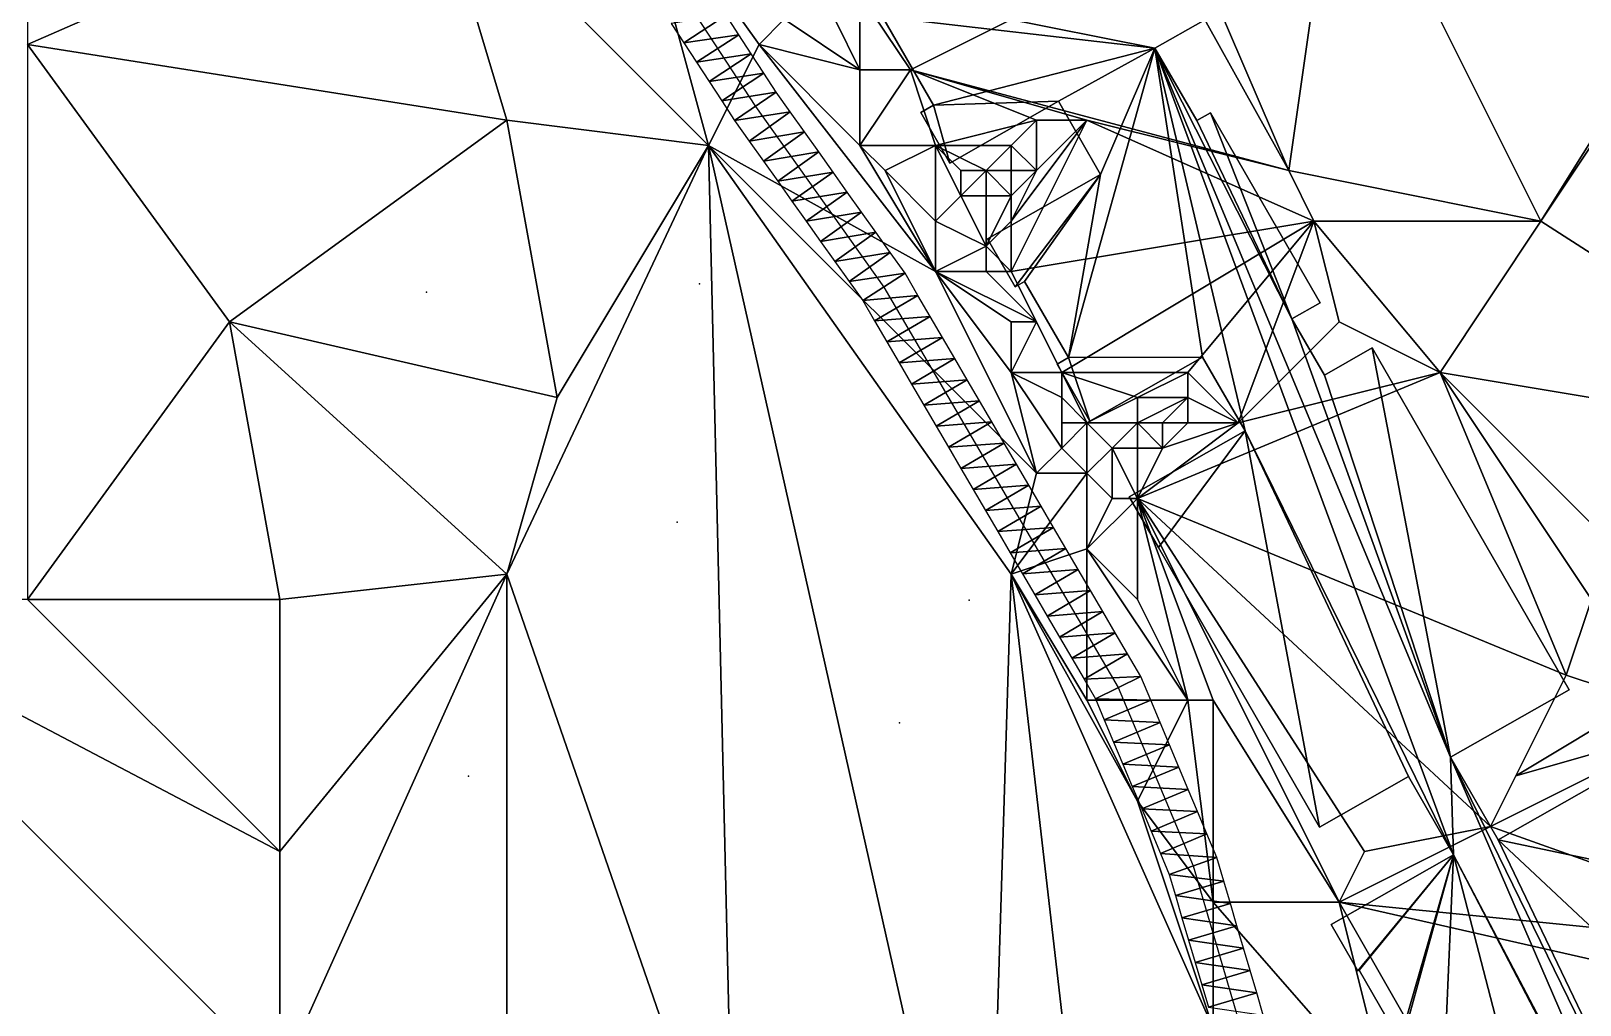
# Model space of a CAD drawing. Header units: metres. Extents: x -1103 to 901, y -902 to 905.
# Drawn here: x 496.3 to 619.1, y 393.8 to 471.1 of the extents above; entities that cross this region are included whole.
import ezdxf

# ---------------------------------------------------------------- set-up
doc = ezdxf.new("R2010")
doc.units = ezdxf.units.M
for name, color, linetype in [('OSM_BUILDING_FOOTPRINTS', 7, 'CONTINUOUS'), ('OSM_BUILDING_ROOFS', 1, 'CONTINUOUS'), ('OSM_BUILDING_WALLS', 8, 'CONTINUOUS'), ('OSM_ROAD_AXES', 2, 'CONTINUOUS'), ('OSM_ROAD_SURFACE', 9, 'CONTINUOUS'), ('OSM_TERRAIN', 3, 'CONTINUOUS'), ('OSM_TREES', 3, 'CONTINUOUS')]:
    doc.layers.add(name, color=color, linetype=linetype)

msp = doc.modelspace()

# ---------------------------------------------------------------- linework, layer by layer
at = {"layer": 'OSM_BUILDING_FOOTPRINTS'}
for points in [[(563.79, 472.2, 10.36), (567.84, 465.19, 10.36), (566.82, 464.62, 10.36), (569.13, 460.6, 10.36), (577.75, 465.5, 10.36), (581.09, 459.7, 10.36), (572.11, 454.6, 10.36), (574.31, 450.78, 10.36), (575.06, 451.21, 10.36), (578.54, 445.17, 10.36), (577.63, 444.65, 10.36), (580.23, 440.13, 10.36), (589.17, 445.21, 10.36), (592.54, 439.36, 10.36), (583.35, 434.14, 10.36), (585.67, 430.11, 10.36), (598.44, 407.94, 10.36), (605.49, 411.95, 10.36), (609.07, 405.75, 10.36), (599.36, 400.23, 10.36), (601.48, 396.54, 10.36), (601.59, 396.59, 10.36), (604.82, 390.99, 10.36)], [(626.44, 414.79, 10.36), (612.62, 406.93, 10.36), (608.84, 413.49, 10.36), (618.23, 418.82, 10.36), (602.61, 445.94, 10.36), (598.83, 443.79, 10.36), (596.26, 448.25, 10.36), (598.49, 449.51, 10.36), (589.81, 464.58, 10.36), (588.72, 463.97, 10.36), (585.4, 469.72, 10.36), (589.22, 471.89, 10.36)]]:
    msp.add_polyline3d(points, dxfattribs=at)
at = {"layer": 'OSM_BUILDING_ROOFS'}
for points in [[(585.4, 469.72, 20.36), (589.22, 471.89, 20.36), (560.37, 474.71, 20.36)], [(585.4, 469.72, 20.36), (560.37, 474.71, 20.36), (563.79, 472.2, 20.36)], [(585.4, 469.72, 20.36), (563.79, 472.2, 20.36), (567.84, 465.19, 20.36)], [(585.4, 469.72, 20.36), (567.84, 465.19, 20.36), (577.75, 465.5, 20.36)], [(585.4, 469.72, 20.36), (577.75, 465.5, 20.36), (581.09, 459.7, 20.36)], [(585.4, 469.72, 20.36), (581.09, 459.7, 20.36), (578.54, 445.17, 20.36)], [(585.4, 469.72, 20.36), (578.54, 445.17, 20.36), (589.17, 445.21, 20.36)], [(596.26, 448.25, 20.36), (588.72, 463.97, 20.36), (585.4, 469.72, 20.36)], [(585.4, 469.72, 20.36), (589.17, 445.21, 20.36), (592.54, 439.36, 20.36)], [(585.4, 469.72, 20.36), (592.54, 439.36, 20.36), (609.07, 405.75, 20.36)], [(608.84, 413.49, 20.36), (596.26, 448.25, 20.36), (585.4, 469.72, 20.36)], [(608.84, 413.49, 20.36), (585.4, 469.72, 20.36), (609.07, 405.75, 20.36)], [(567.84, 465.19, 20.36), (566.82, 464.62, 20.36), (569.13, 460.6, 20.36)], [(567.84, 465.19, 20.36), (569.13, 460.6, 20.36), (577.75, 465.5, 20.36)], [(596.26, 448.25, 20.36), (589.81, 464.58, 20.36), (588.72, 463.97, 20.36)], [(596.26, 448.25, 20.36), (598.49, 449.51, 20.36), (589.81, 464.58, 20.36)], [(581.09, 459.7, 20.36), (572.11, 454.6, 20.36), (574.31, 450.78, 20.36)], [(581.09, 459.7, 20.36), (574.31, 450.78, 20.36), (575.06, 451.21, 20.36)], [(581.09, 459.7, 20.36), (575.06, 451.21, 20.36), (578.54, 445.17, 20.36)], [(608.84, 413.49, 20.36), (598.83, 443.79, 20.36), (596.26, 448.25, 20.36)], [(608.84, 413.49, 20.36), (602.61, 445.94, 20.36), (598.83, 443.79, 20.36)], [(608.84, 413.49, 20.36), (618.23, 418.82, 20.36), (602.61, 445.94, 20.36)], [(578.54, 445.17, 20.36), (577.63, 444.65, 20.36), (580.23, 440.13, 20.36)], [(578.54, 445.17, 20.36), (580.23, 440.13, 20.36), (589.17, 445.21, 20.36)], [(592.54, 439.36, 20.36), (583.35, 434.14, 20.36), (585.67, 430.11, 20.36)], [(592.54, 439.36, 20.36), (585.67, 430.11, 20.36), (598.44, 407.94, 20.36)], [(592.54, 439.36, 20.36), (598.44, 407.94, 20.36), (605.49, 411.95, 20.36)], [(592.54, 439.36, 20.36), (605.49, 411.95, 20.36), (609.07, 405.75, 20.36)], [(637.76, 401.64, 20.36), (626.44, 414.79, 20.36), (612.62, 406.93, 20.36)], [(608.84, 413.49, 20.36), (609.07, 405.75, 20.36), (626.44, 372.75, 20.36)], [(608.84, 413.49, 20.36), (626.44, 372.75, 20.36), (645.6, 338.19, 20.36)], [(645.6, 338.19, 20.36), (612.62, 406.93, 20.36), (608.84, 413.49, 20.36)], [(634.89, 386.06, 20.36), (637.76, 401.64, 20.36), (612.62, 406.93, 20.36)], [(645.6, 338.19, 20.36), (634.89, 386.06, 20.36), (612.62, 406.93, 20.36)], [(609.07, 405.75, 20.36), (599.36, 400.23, 20.36), (601.48, 396.54, 20.36)], [(609.07, 405.75, 20.36), (601.48, 396.54, 20.36), (601.59, 396.59, 20.36)], [(609.07, 405.75, 20.36), (601.59, 396.59, 20.36), (604.82, 390.99, 20.36)], [(609.07, 405.75, 20.36), (604.82, 390.99, 20.36), (604.42, 388.82, 20.36)], [(609.07, 405.75, 20.36), (604.42, 388.82, 20.36), (608.14, 384.43, 20.36)], [(609.07, 405.75, 20.36), (608.14, 384.43, 20.36), (616.61, 376.69, 20.36)], [(609.07, 405.75, 20.36), (616.61, 376.69, 20.36), (624.24, 376.58, 20.36)], [(609.07, 405.75, 20.36), (624.24, 376.58, 20.36), (626.44, 372.75, 20.36)]]:
    msp.add_3dface(points, dxfattribs=at)
at = {"layer": 'OSM_BUILDING_WALLS'}
for points in [[(563.79, 472.2, 10.36), (567.84, 465.19, 10.36), (567.84, 465.19, 20.36)], [(563.79, 472.2, 10.36), (567.84, 465.19, 20.36), (563.79, 472.2, 20.36)], [(585.4, 469.72, 10.36), (589.22, 471.89, 10.36), (589.22, 471.89, 20.36)], [(585.4, 469.72, 10.36), (589.22, 471.89, 20.36), (585.4, 469.72, 20.36)], [(588.72, 463.97, 10.36), (585.4, 469.72, 10.36), (585.4, 469.72, 20.36)], [(588.72, 463.97, 10.36), (585.4, 469.72, 20.36), (588.72, 463.97, 20.36)], [(567.84, 465.19, 10.36), (566.82, 464.62, 10.36), (566.82, 464.62, 20.36)], [(567.84, 465.19, 10.36), (566.82, 464.62, 20.36), (567.84, 465.19, 20.36)], [(566.82, 464.62, 10.36), (569.13, 460.6, 10.36), (569.13, 460.6, 20.36)], [(566.82, 464.62, 10.36), (569.13, 460.6, 20.36), (566.82, 464.62, 20.36)], [(569.13, 460.6, 10.36), (577.75, 465.5, 10.36), (577.75, 465.5, 20.36)], [(569.13, 460.6, 10.36), (577.75, 465.5, 20.36), (569.13, 460.6, 20.36)], [(577.75, 465.5, 10.36), (581.09, 459.7, 10.36), (581.09, 459.7, 20.36)], [(577.75, 465.5, 10.36), (581.09, 459.7, 20.36), (577.75, 465.5, 20.36)], [(589.81, 464.58, 10.36), (588.72, 463.97, 10.36), (588.72, 463.97, 20.36)], [(589.81, 464.58, 10.36), (588.72, 463.97, 20.36), (589.81, 464.58, 20.36)], [(598.49, 449.51, 10.36), (589.81, 464.58, 10.36), (589.81, 464.58, 20.36)], [(598.49, 449.51, 10.36), (589.81, 464.58, 20.36), (598.49, 449.51, 20.36)], [(581.09, 459.7, 10.36), (572.11, 454.6, 10.36), (572.11, 454.6, 20.36)], [(581.09, 459.7, 10.36), (572.11, 454.6, 20.36), (581.09, 459.7, 20.36)], [(572.11, 454.6, 10.36), (574.31, 450.78, 10.36), (574.31, 450.78, 20.36)], [(572.11, 454.6, 10.36), (574.31, 450.78, 20.36), (572.11, 454.6, 20.36)], [(574.31, 450.78, 10.36), (575.06, 451.21, 10.36), (575.06, 451.21, 20.36)], [(574.31, 450.78, 10.36), (575.06, 451.21, 20.36), (574.31, 450.78, 20.36)], [(575.06, 451.21, 10.36), (578.54, 445.17, 10.36), (578.54, 445.17, 20.36)], [(575.06, 451.21, 10.36), (578.54, 445.17, 20.36), (575.06, 451.21, 20.36)], [(596.26, 448.25, 10.36), (598.49, 449.51, 10.36), (598.49, 449.51, 20.36)], [(596.26, 448.25, 10.36), (598.49, 449.51, 20.36), (596.26, 448.25, 20.36)], [(598.83, 443.79, 10.36), (596.26, 448.25, 10.36), (596.26, 448.25, 20.36)], [(598.83, 443.79, 10.36), (596.26, 448.25, 20.36), (598.83, 443.79, 20.36)], [(602.61, 445.94, 10.36), (598.83, 443.79, 10.36), (598.83, 443.79, 20.36)], [(602.61, 445.94, 10.36), (598.83, 443.79, 20.36), (602.61, 445.94, 20.36)], [(618.23, 418.82, 10.36), (602.61, 445.94, 10.36), (602.61, 445.94, 20.36)], [(618.23, 418.82, 10.36), (602.61, 445.94, 20.36), (618.23, 418.82, 20.36)], [(578.54, 445.17, 10.36), (577.63, 444.65, 10.36), (577.63, 444.65, 20.36)], [(578.54, 445.17, 10.36), (577.63, 444.65, 20.36), (578.54, 445.17, 20.36)], [(580.23, 440.13, 10.36), (589.17, 445.21, 10.36), (589.17, 445.21, 20.36)], [(580.23, 440.13, 10.36), (589.17, 445.21, 20.36), (580.23, 440.13, 20.36)], [(589.17, 445.21, 10.36), (592.54, 439.36, 10.36), (592.54, 439.36, 20.36)], [(589.17, 445.21, 10.36), (592.54, 439.36, 20.36), (589.17, 445.21, 20.36)], [(577.63, 444.65, 10.36), (580.23, 440.13, 10.36), (580.23, 440.13, 20.36)], [(577.63, 444.65, 10.36), (580.23, 440.13, 20.36), (577.63, 444.65, 20.36)], [(592.54, 439.36, 10.36), (583.35, 434.14, 10.36), (583.35, 434.14, 20.36)], [(592.54, 439.36, 10.36), (583.35, 434.14, 20.36), (592.54, 439.36, 20.36)], [(583.35, 434.14, 10.36), (585.67, 430.11, 10.36), (585.67, 430.11, 20.36)], [(583.35, 434.14, 10.36), (585.67, 430.11, 20.36), (583.35, 434.14, 20.36)], [(585.67, 430.11, 10.36), (598.44, 407.94, 10.36), (598.44, 407.94, 20.36)], [(585.67, 430.11, 10.36), (598.44, 407.94, 20.36), (585.67, 430.11, 20.36)], [(608.84, 413.49, 10.36), (618.23, 418.82, 10.36), (618.23, 418.82, 20.36)], [(608.84, 413.49, 10.36), (618.23, 418.82, 20.36), (608.84, 413.49, 20.36)], [(626.44, 414.79, 10.36), (612.62, 406.93, 10.36), (612.62, 406.93, 20.36)], [(626.44, 414.79, 10.36), (612.62, 406.93, 20.36), (626.44, 414.79, 20.36)], [(612.62, 406.93, 10.36), (608.84, 413.49, 10.36), (608.84, 413.49, 20.36)], [(612.62, 406.93, 10.36), (608.84, 413.49, 20.36), (612.62, 406.93, 20.36)], [(598.44, 407.94, 10.36), (605.49, 411.95, 10.36), (605.49, 411.95, 20.36)], [(598.44, 407.94, 10.36), (605.49, 411.95, 20.36), (598.44, 407.94, 20.36)], [(605.49, 411.95, 10.36), (609.07, 405.75, 10.36), (609.07, 405.75, 20.36)], [(605.49, 411.95, 10.36), (609.07, 405.75, 20.36), (605.49, 411.95, 20.36)], [(609.07, 405.75, 10.36), (599.36, 400.23, 10.36), (599.36, 400.23, 20.36)], [(609.07, 405.75, 10.36), (599.36, 400.23, 20.36), (609.07, 405.75, 20.36)], [(599.36, 400.23, 10.36), (601.48, 396.54, 10.36), (601.48, 396.54, 20.36)], [(599.36, 400.23, 10.36), (601.48, 396.54, 20.36), (599.36, 400.23, 20.36)], [(601.48, 396.54, 10.36), (601.59, 396.59, 10.36), (601.59, 396.59, 20.36)], [(601.48, 396.54, 10.36), (601.59, 396.59, 20.36), (601.48, 396.54, 20.36)], [(601.59, 396.59, 10.36), (604.82, 390.99, 10.36), (604.82, 390.99, 20.36)], [(601.59, 396.59, 10.36), (604.82, 390.99, 20.36), (601.59, 396.59, 20.36)]]:
    msp.add_3dface(points, dxfattribs=at)
at = {"layer": 'OSM_ROAD_AXES'}
msp.add_polyline3d([(523.06, 574.62, 11.42), (517.33, 569.72, 12.22), (512.21, 565.53, 12.91), (505.08, 560.08, 13.86), (512.2, 544.56, 16.34), (512.65, 540.67, 16.76), (522.45, 518.7, 17.38), (531.62, 501.79, 16.94), (545.71, 477.35, 16.68), (553.72, 465.09, 16.82), (563.9, 450.77, 16.86), (582.48, 419, 16.12), (588.42, 404.86, 15.35), (593.11, 388.92, 15)], dxfattribs=at)
at = {"layer": 'OSM_ROAD_SURFACE'}
for points in [[(547.04, 471.66, 16.84), (548.04, 470.13, 16.85), (551.39, 472.32, 16.75)], [(548.04, 470.13, 16.85), (552.39, 470.78, 16.77), (551.39, 472.32, 16.75)], [(548.04, 470.13, 16.85), (549.04, 468.59, 16.87), (552.39, 470.78, 16.77)], [(549.04, 468.59, 16.87), (553.39, 469.25, 16.79), (552.39, 470.78, 16.77)], [(549.04, 468.59, 16.87), (550.04, 467.06, 16.89), (553.39, 469.25, 16.79)], [(550.04, 467.06, 16.89), (554.39, 467.72, 16.8), (553.39, 469.25, 16.79)], [(550.04, 467.06, 16.89), (551.04, 465.53, 16.91), (554.39, 467.72, 16.8)], [(551.04, 465.53, 16.91), (555.37, 466.22, 16.81), (554.39, 467.72, 16.8)], [(551.04, 465.53, 16.91), (552.07, 463.97, 16.93), (555.37, 466.22, 16.81)], [(552.07, 463.97, 16.93), (556.48, 464.66, 16.82), (555.37, 466.22, 16.81)], [(552.07, 463.97, 16.93), (553.22, 462.34, 16.93), (556.48, 464.66, 16.82)], [(553.22, 462.34, 16.93), (557.61, 463.07, 16.82), (556.48, 464.66, 16.82)], [(553.22, 462.34, 16.93), (554.35, 460.75, 16.94), (557.61, 463.07, 16.82)], [(554.35, 460.75, 16.94), (558.74, 461.48, 16.83), (557.61, 463.07, 16.82)], [(554.35, 460.75, 16.94), (555.48, 459.16, 16.95), (558.74, 461.48, 16.83)], [(555.48, 459.16, 16.95), (559.87, 459.89, 16.84), (558.74, 461.48, 16.83)], [(555.48, 459.16, 16.95), (556.61, 457.57, 16.95), (559.87, 459.89, 16.84)], [(556.61, 457.57, 16.95), (561, 458.3, 16.84), (559.87, 459.89, 16.84)], [(556.61, 457.57, 16.95), (557.74, 455.98, 16.95), (561, 458.3, 16.84)], [(557.74, 455.98, 16.95), (562.14, 456.7, 16.85), (561, 458.3, 16.84)], [(557.74, 455.98, 16.95), (558.88, 454.39, 16.95), (562.14, 456.7, 16.85)], [(558.88, 454.39, 16.95), (563.27, 455.11, 16.86), (562.14, 456.7, 16.85)], [(558.88, 454.39, 16.95), (560.01, 452.8, 16.95), (563.27, 455.11, 16.86)], [(560.01, 452.8, 16.95), (564.4, 453.52, 16.86), (563.27, 455.11, 16.86)], [(560.01, 452.8, 16.95), (561.14, 451.2, 16.95), (564.4, 453.52, 16.86)], [(561.14, 451.2, 16.95), (565.58, 451.86, 16.86), (564.4, 453.52, 16.86)], [(561.14, 451.2, 16.95), (562.22, 449.69, 16.95), (565.58, 451.86, 16.86)], [(562.22, 449.69, 16.95), (566.6, 450.11, 16.87), (565.58, 451.86, 16.86)], [(562.22, 449.69, 16.95), (563.15, 448.09, 16.94), (566.6, 450.11, 16.87)], [(563.15, 448.09, 16.94), (567.58, 448.44, 16.87), (566.6, 450.11, 16.87)], [(563.15, 448.09, 16.94), (564.13, 446.42, 16.93), (567.58, 448.44, 16.87)], [(564.13, 446.42, 16.93), (568.56, 446.77, 16.88), (567.58, 448.44, 16.87)], [(564.13, 446.42, 16.93), (565.11, 444.75, 16.92), (568.56, 446.77, 16.88)], [(565.11, 444.75, 16.92), (569.54, 445.09, 16.88), (568.56, 446.77, 16.88)], [(565.11, 444.75, 16.92), (566.09, 443.07, 16.91), (569.54, 445.09, 16.88)], [(566.09, 443.07, 16.91), (570.51, 443.42, 16.89), (569.54, 445.09, 16.88)], [(566.09, 443.07, 16.91), (567.06, 441.4, 16.9), (570.51, 443.42, 16.89)], [(567.06, 441.4, 16.9), (571.49, 441.75, 16.89), (570.51, 443.42, 16.89)], [(567.06, 441.4, 16.9), (568.04, 439.73, 16.89), (571.49, 441.75, 16.89)], [(568.04, 439.73, 16.89), (572.47, 440.08, 16.9), (571.49, 441.75, 16.89)], [(568.04, 439.73, 16.89), (569.02, 438.06, 16.88), (572.47, 440.08, 16.9)], [(569.02, 438.06, 16.88), (573.45, 438.4, 16.9), (572.47, 440.08, 16.9)], [(569.02, 438.06, 16.88), (570, 436.38, 16.87), (573.45, 438.4, 16.9)], [(570, 436.38, 16.87), (574.43, 436.73, 16.89), (573.45, 438.4, 16.9)], [(570, 436.38, 16.87), (570.97, 434.71, 16.86), (574.43, 436.73, 16.89)], [(570.97, 434.71, 16.86), (575.4, 435.06, 16.88), (574.43, 436.73, 16.89)], [(570.97, 434.71, 16.86), (571.95, 433.04, 16.85), (575.4, 435.06, 16.88)], [(571.95, 433.04, 16.85), (576.38, 433.39, 16.77), (575.4, 435.06, 16.88)], [(571.95, 433.04, 16.85), (572.93, 431.37, 16.84), (576.38, 433.39, 16.77)], [(572.93, 431.37, 16.84), (577.36, 431.71, 16.67), (576.38, 433.39, 16.77)], [(572.93, 431.37, 16.84), (573.91, 429.7, 16.83), (577.36, 431.71, 16.67)], [(573.91, 429.7, 16.83), (578.34, 430.04, 16.7), (577.36, 431.71, 16.67)], [(573.91, 429.7, 16.83), (574.89, 428.02, 16.79), (578.34, 430.04, 16.7)], [(574.89, 428.02, 16.79), (579.32, 428.37, 16.65), (578.34, 430.04, 16.7)], [(574.89, 428.02, 16.79), (575.86, 426.35, 16.7), (579.32, 428.37, 16.65)], [(575.86, 426.35, 16.7), (580.29, 426.7, 16.55), (579.32, 428.37, 16.65)], [(575.86, 426.35, 16.7), (576.84, 424.68, 16.61), (580.29, 426.7, 16.55)], [(576.84, 424.68, 16.61), (581.27, 425.03, 16.44), (580.29, 426.7, 16.55)], [(576.84, 424.68, 16.61), (577.82, 423.01, 16.52), (581.27, 425.03, 16.44)], [(577.82, 423.01, 16.52), (582.25, 423.35, 16.33), (581.27, 425.03, 16.44)], [(577.82, 423.01, 16.52), (578.8, 421.33, 16.44), (582.25, 423.35, 16.33)], [(578.8, 421.33, 16.44), (583.23, 421.68, 16.22), (582.25, 423.35, 16.33)], [(578.8, 421.33, 16.44), (579.78, 419.66, 16.35), (583.23, 421.68, 16.22)], [(579.78, 419.66, 16.35), (584.27, 419.89, 16.1), (583.23, 421.68, 16.22)], [(579.78, 419.66, 16.35), (580.69, 418.11, 16.25), (584.27, 419.89, 16.1)], [(580.69, 418.11, 16.25), (585.07, 418.01, 15.99), (584.27, 419.89, 16.1)], [(580.69, 418.11, 16.25), (581.38, 416.46, 16.13), (585.07, 418.01, 15.99)], [(581.38, 416.46, 16.13), (585.81, 416.24, 15.86), (585.07, 418.01, 15.99)], [(581.38, 416.46, 16.13), (582.12, 414.69, 16.01), (585.81, 416.24, 15.86)], [(582.12, 414.69, 16.01), (586.55, 414.47, 15.75), (585.81, 416.24, 15.86)], [(582.12, 414.69, 16.01), (582.86, 412.92, 15.88), (586.55, 414.47, 15.75)], [(582.86, 412.92, 15.88), (587.29, 412.7, 15.67), (586.55, 414.47, 15.75)], [(582.86, 412.92, 15.88), (583.6, 411.15, 15.76), (587.29, 412.7, 15.67)], [(583.6, 411.15, 15.76), (588.03, 410.93, 15.6), (587.29, 412.7, 15.67)], [(583.6, 411.15, 15.76), (584.35, 409.39, 15.65), (588.03, 410.93, 15.6)], [(584.35, 409.39, 15.65), (588.78, 409.17, 15.52), (588.03, 410.93, 15.6)], [(584.35, 409.39, 15.65), (585.09, 407.62, 15.59), (588.78, 409.17, 15.52)], [(585.09, 407.62, 15.59), (589.52, 407.4, 15.4), (588.78, 409.17, 15.52)], [(585.09, 407.62, 15.59), (585.83, 405.85, 15.52), (589.52, 407.4, 15.4)], [(585.83, 405.85, 15.52), (590.3, 405.53, 15.24), (589.52, 407.4, 15.4)], [(585.83, 405.85, 15.52), (586.53, 404.18, 15.46), (590.3, 405.53, 15.24)], [(586.53, 404.18, 15.46), (590.86, 403.65, 15.21), (590.3, 405.53, 15.24)], [(586.53, 404.18, 15.46), (587.02, 402.52, 15.41), (590.86, 403.65, 15.21)], [(587.02, 402.52, 15.41), (591.38, 401.88, 15.19), (590.86, 403.65, 15.21)], [(587.02, 402.52, 15.41), (587.54, 400.75, 15.35), (591.38, 401.88, 15.19)], [(587.54, 400.75, 15.35), (591.9, 400.11, 15.22), (591.38, 401.88, 15.19)], [(587.54, 400.75, 15.35), (588.06, 398.98, 15.3), (591.9, 400.11, 15.22)], [(588.06, 398.98, 15.3), (592.42, 398.34, 15.19), (591.9, 400.11, 15.22)], [(588.06, 398.98, 15.3), (588.59, 397.21, 15.24), (592.42, 398.34, 15.19)], [(588.59, 397.21, 15.24), (592.94, 396.57, 15.16), (592.42, 398.34, 15.19)], [(588.59, 397.21, 15.24), (589.11, 395.44, 15.19), (592.94, 396.57, 15.16)], [(589.11, 395.44, 15.19), (593.47, 394.8, 15.12), (592.94, 396.57, 15.16)], [(589.11, 395.44, 15.19), (589.63, 393.67, 15.13), (593.47, 394.8, 15.12)], [(589.63, 393.67, 15.13), (593.99, 393.03, 15.09), (593.47, 394.8, 15.12)]]:
    msp.add_3dface(points, dxfattribs=at)
at = {"layer": 'OSM_TERRAIN'}
for points in [[(496, 470, 16.28), (528, 484, 17.01), (496, 520, 18.82)], [(596, 460, 14.71), (600, 488, 11.2), (590, 474, 14.35)], [(616, 456, 12.93), (600, 488, 11.2), (596, 460, 14.71)], [(600, 488, 11.2), (616, 456, 12.93), (636, 488, 9.11)], [(624, 468, 10.98), (636, 488, 9.11), (616, 456, 12.93)], [(496, 470, 16.28), (534, 464, 16.91), (528, 484, 17.01)], [(534, 464, 16.91), (550, 462, 16.96), (528, 484, 17.01)], [(528, 484, 17.01), (550, 462, 16.96), (544, 484, 16.55)], [(550, 462, 16.96), (554, 470, 16.72), (544, 484, 16.55)], [(554, 470, 16.72), (556, 472, 16.35), (544, 484, 16.55)], [(566, 468, 14.67), (586, 478, 14.56), (562, 474, 14.61)], [(596, 460, 14.71), (586, 478, 14.56), (566, 468, 14.67)], [(596, 460, 14.71), (590, 474, 14.35), (586, 478, 14.56)], [(562, 468, 15.98), (562, 474, 14.61), (560, 472, 15.22)], [(562, 468, 15.98), (566, 468, 14.67), (562, 474, 14.61)], [(554, 470, 16.72), (562, 468, 15.98), (556, 472, 16.35)], [(562, 468, 15.98), (560, 472, 15.22), (556, 472, 16.35)], [(496, 426, 14.07), (512, 448, 15.15), (496, 470, 16.28)], [(496, 470, 16.28), (512, 448, 15.15), (534, 464, 16.91)], [(550, 462, 16.96), (568, 452, 16.77), (554, 470, 16.72)], [(568, 452, 16.77), (562, 462, 16.57), (554, 470, 16.72)], [(554, 470, 16.72), (562, 462, 16.57), (562, 468, 15.98)], [(562, 462, 16.57), (566, 468, 14.67), (562, 468, 15.98)], [(562, 462, 16.57), (568, 462, 14.73), (566, 468, 14.67)], [(576, 464, 14.74), (566, 468, 14.67), (568, 462, 14.73)], [(576, 464, 14.74), (580, 464, 14.61), (566, 468, 14.67)], [(580, 464, 14.61), (596, 460, 14.71), (566, 468, 14.67)], [(616, 456, 12.93), (644, 438, 11.49), (624, 468, 10.98)], [(512, 448, 15.15), (538, 442, 16.09), (534, 464, 16.91)], [(538, 442, 16.09), (550, 462, 16.96), (534, 464, 16.91)], [(568, 462, 14.73), (574, 462, 15.03), (576, 464, 14.74)], [(574, 452, 14.61), (580, 464, 14.61), (574, 456, 14.73)], [(574, 452, 14.61), (598, 456, 14.72), (580, 464, 14.61)], [(574, 456, 14.73), (580, 464, 14.61), (576, 460, 15.58)], [(574, 462, 15.03), (576, 460, 15.58), (576, 464, 14.74)], [(576, 460, 15.58), (580, 464, 14.61), (576, 464, 14.74)], [(598, 456, 14.72), (596, 460, 14.71), (580, 464, 14.61)], [(534, 428, 15.19), (552, 376, 16.96), (550, 462, 16.96)], [(534, 428, 15.19), (550, 462, 16.96), (538, 442, 16.09)], [(572, 364, 17.18), (550, 462, 16.96), (552, 376, 16.96)], [(550, 462, 16.96), (572, 364, 17.18), (574, 428, 16.77)], [(550, 462, 16.96), (574, 428, 16.77), (576, 436, 16.84)], [(550, 462, 16.96), (576, 436, 16.84), (568, 452, 16.77)], [(568, 452, 16.77), (564, 460, 16.54), (562, 462, 16.57)], [(564, 460, 16.54), (568, 462, 14.73), (562, 462, 16.57)], [(568, 456, 16.55), (568, 462, 14.73), (564, 460, 16.54)], [(568, 456, 16.55), (570, 458, 15.83), (568, 462, 14.73)], [(570, 458, 15.83), (570, 460, 15.01), (568, 462, 14.73)], [(570, 460, 15.01), (572, 460, 15.39), (568, 462, 14.73)], [(572, 460, 15.39), (574, 462, 15.03), (568, 462, 14.73)], [(572, 460, 15.39), (574, 460, 15.71), (574, 462, 15.03)], [(574, 460, 15.71), (576, 460, 15.58), (574, 462, 15.03)], [(568, 452, 16.77), (568, 456, 16.55), (564, 460, 16.54)], [(570, 458, 15.83), (572, 458, 15.89), (572, 460, 15.39)], [(570, 458, 15.83), (572, 460, 15.39), (570, 460, 15.01)], [(572, 458, 15.89), (574, 458, 15.42), (572, 460, 15.39)], [(574, 458, 15.42), (574, 460, 15.71), (572, 460, 15.39)], [(574, 458, 15.42), (576, 460, 15.58), (574, 460, 15.71)], [(574, 458, 15.42), (574, 456, 14.73), (576, 460, 15.58)], [(598, 456, 14.72), (616, 456, 12.93), (596, 460, 14.71)], [(568, 456, 16.55), (572, 454, 14.8), (570, 458, 15.83)], [(572, 454, 14.8), (572, 458, 15.89), (570, 458, 15.83)], [(572, 454, 14.8), (574, 456, 14.73), (574, 458, 15.42)], [(572, 454, 14.8), (574, 458, 15.42), (572, 458, 15.89)], [(568, 452, 16.77), (572, 454, 14.8), (568, 456, 16.55)], [(574, 452, 14.61), (574, 456, 14.73), (572, 454, 14.8)], [(578, 444, 14.61), (598, 456, 14.72), (574, 452, 14.61)], [(588, 444, 14.79), (598, 456, 14.72), (578, 444, 14.61)], [(588, 444, 14.79), (592, 440, 14.66), (598, 456, 14.72)], [(592, 440, 14.66), (600, 448, 14.91), (598, 456, 14.72)], [(608, 444, 14.82), (598, 456, 14.72), (600, 448, 14.91)], [(608, 444, 14.82), (616, 456, 12.93), (598, 456, 14.72)], [(644, 438, 11.49), (616, 456, 12.93), (608, 444, 14.82)], [(568, 452, 16.77), (572, 452, 15.31), (572, 454, 14.8)], [(572, 452, 15.31), (574, 452, 14.61), (572, 454, 14.8)], [(576, 436, 16.84), (574, 444, 16.69), (568, 452, 16.77)], [(574, 444, 16.69), (574, 448, 15.95), (568, 452, 16.77)], [(568, 452, 16.77), (574, 448, 15.95), (576, 448, 15.01)], [(568, 452, 16.77), (576, 448, 15.01), (572, 452, 15.31)], [(576, 448, 15.01), (574, 452, 14.61), (572, 452, 15.31)], [(578, 444, 14.61), (574, 452, 14.61), (576, 448, 15.01)], [(496, 426, 14.07), (516, 426, 14.94), (512, 448, 15.15)], [(516, 426, 14.94), (534, 428, 15.19), (512, 448, 15.15)], [(512, 448, 15.15), (534, 428, 15.19), (538, 442, 16.09)], [(574, 444, 16.69), (576, 448, 15.01), (574, 448, 15.95)], [(574, 444, 16.69), (578, 444, 14.61), (576, 448, 15.01)], [(592, 440, 14.66), (608, 444, 14.82), (600, 448, 14.91)], [(576, 436, 16.84), (578, 438, 16.19), (574, 444, 16.69)], [(578, 438, 16.19), (578, 442, 15.12), (574, 444, 16.69)], [(578, 442, 15.12), (578, 444, 14.61), (574, 444, 16.69)], [(580, 440, 14.74), (578, 444, 14.61), (578, 442, 15.12)], [(580, 440, 14.74), (584, 442, 14.71), (578, 444, 14.61)], [(584, 442, 14.71), (588, 444, 14.79), (578, 444, 14.61)], [(584, 434, 14.61), (618, 420, 14.54), (608, 444, 14.82)], [(584, 434, 14.61), (608, 444, 14.82), (592, 440, 14.66)], [(584, 442, 14.71), (588, 442, 15.45), (588, 444, 14.79)], [(588, 442, 15.45), (592, 440, 14.66), (588, 444, 14.79)], [(618, 420, 14.54), (620, 426, 13.63), (608, 444, 14.82)], [(620, 426, 13.63), (630, 422, 13.03), (608, 444, 14.82)], [(630, 422, 13.03), (644, 438, 11.49), (608, 444, 14.82)], [(578, 438, 16.19), (578, 440, 15.63), (578, 442, 15.12)], [(578, 440, 15.63), (580, 440, 14.74), (578, 442, 15.12)], [(580, 440, 14.74), (584, 440, 15.47), (584, 442, 14.71)], [(584, 440, 15.47), (586, 440, 15.82), (588, 442, 15.45)], [(584, 440, 15.47), (588, 442, 15.45), (584, 442, 14.71)], [(586, 440, 15.82), (588, 440, 15.68), (588, 442, 15.45)], [(588, 440, 15.68), (592, 440, 14.66), (588, 442, 15.45)], [(580, 436, 16.48), (580, 440, 14.74), (578, 438, 16.19)], [(578, 438, 16.19), (580, 440, 14.74), (578, 440, 15.63)], [(580, 436, 16.48), (582, 438, 15.87), (580, 440, 14.74)], [(582, 438, 15.87), (584, 440, 15.47), (580, 440, 14.74)], [(582, 438, 15.87), (584, 438, 15.93), (584, 440, 15.47)], [(584, 434, 14.61), (592, 440, 14.66), (586, 438, 15.45)], [(584, 438, 15.93), (586, 438, 15.45), (584, 440, 15.47)], [(586, 438, 15.45), (586, 440, 15.82), (584, 440, 15.47)], [(586, 438, 15.45), (588, 440, 15.68), (586, 440, 15.82)], [(586, 438, 15.45), (592, 440, 14.66), (588, 440, 15.68)], [(576, 436, 16.84), (580, 436, 16.48), (578, 438, 16.19)], [(582, 434, 15.24), (582, 438, 15.87), (580, 436, 16.48)], [(582, 434, 15.24), (584, 434, 14.61), (582, 438, 15.87)], [(584, 434, 14.61), (584, 438, 15.93), (582, 438, 15.87)], [(584, 434, 14.61), (586, 438, 15.45), (584, 438, 15.93)], [(574, 428, 16.77), (580, 430, 16.63), (580, 436, 16.48)], [(574, 428, 16.77), (580, 436, 16.48), (576, 436, 16.84)], [(580, 430, 16.63), (582, 434, 15.24), (580, 436, 16.48)], [(580, 430, 16.63), (584, 426, 16.11), (584, 434, 14.61)], [(580, 430, 16.63), (584, 434, 14.61), (582, 434, 15.24)], [(600, 402, 14.6), (602, 406, 14.36), (584, 434, 14.61)], [(602, 406, 14.36), (612, 408, 14.61), (584, 434, 14.61)], [(600, 402, 14.6), (584, 434, 14.61), (590, 418, 15.18)], [(584, 434, 14.61), (612, 408, 14.61), (618, 420, 14.54)], [(588, 418, 15.77), (590, 418, 15.18), (584, 434, 14.61)], [(588, 418, 15.77), (584, 434, 14.61), (584, 426, 16.11)], [(580, 418, 16.24), (580, 430, 16.63), (574, 428, 16.77)], [(580, 418, 16.24), (588, 418, 15.77), (580, 430, 16.63)], [(588, 418, 15.77), (584, 426, 16.11), (580, 430, 16.63)], [(516, 388, 14.15), (534, 388, 15.2), (534, 428, 15.19)], [(516, 406, 14.08), (516, 388, 14.15), (534, 428, 15.19)], [(516, 406, 14.08), (534, 428, 15.19), (516, 426, 14.94)], [(534, 388, 15.2), (552, 376, 16.96), (534, 428, 15.19)], [(580, 376, 16.41), (574, 428, 16.77), (572, 364, 17.18)], [(580, 376, 16.41), (590, 392, 15.03), (574, 428, 16.77)], [(590, 392, 15.03), (584, 410, 15.63), (574, 428, 16.77)], [(574, 428, 16.77), (584, 410, 15.63), (580, 418, 16.24)], [(478, 388, 14.06), (516, 388, 14.15), (478, 426, 14.02)], [(478, 426, 14.02), (516, 388, 14.15), (516, 406, 14.08)], [(478, 426, 14.02), (516, 406, 14.08), (496, 426, 14.07)], [(516, 406, 14.08), (516, 426, 14.94), (496, 426, 14.07)], [(618, 420, 14.54), (624, 418, 13.62), (620, 426, 13.63)], [(612, 408, 14.61), (614, 412, 14.09), (618, 420, 14.54)], [(614, 412, 14.09), (624, 418, 13.62), (618, 420, 14.54)], [(584, 410, 15.63), (588, 418, 15.77), (580, 418, 16.24)], [(584, 410, 15.63), (590, 402, 15.22), (588, 418, 15.77)], [(590, 402, 15.22), (590, 418, 15.18), (588, 418, 15.77)], [(590, 402, 15.22), (600, 402, 14.6), (590, 418, 15.18)], [(614, 412, 14.09), (628, 416, 14.6), (624, 418, 13.62)], [(612, 408, 14.61), (640, 398, 14.58), (628, 416, 14.6)], [(612, 408, 14.61), (628, 416, 14.6), (614, 412, 14.09)], [(590, 392, 15.03), (590, 402, 15.22), (584, 410, 15.63)], [(600, 402, 14.6), (640, 398, 14.58), (612, 408, 14.61)], [(600, 402, 14.6), (612, 408, 14.61), (602, 406, 14.36)], [(590, 392, 15.03), (604, 386, 14.87), (590, 402, 15.22)], [(604, 386, 14.87), (600, 402, 14.6), (590, 402, 15.22)], [(616, 374, 14.79), (600, 402, 14.6), (604, 386, 14.87)], [(616, 374, 14.79), (644, 392, 14.5), (600, 402, 14.6)], [(600, 402, 14.6), (644, 392, 14.5), (640, 398, 14.58)]]:
    msp.add_3dface(points, dxfattribs=at)
at = {"layer": 'OSM_TREES'}
for p in [(549.27, 451.03, 16.86), (527.63, 450.36, 15.99), (547.5, 432.11, 16.62), (570.66, 425.93, 16.83), (565.14, 416.2, 16.98), (530.96, 411.98, 15.02)]:
    msp.add_point(p, dxfattribs=at)

doc.saveas('drawing.dxf')
